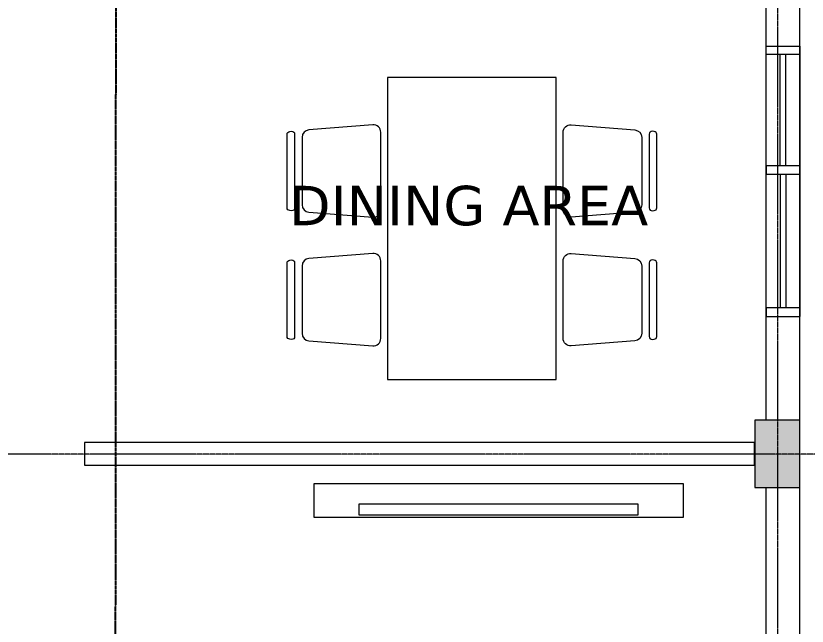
# Model space of a CAD drawing. Header units: millimetres. Extents: x 1634676 to 2568129, y -408635 to -190573.
# Drawn here: x 2382179 to 2385692, y -303057 to -300348 of the extents above; entities that cross this region are included whole.
import ezdxf
from ezdxf.enums import TextEntityAlignment as Align

# ---------------------------------------------------------------- set-up
doc = ezdxf.new("R2010")
doc.units = ezdxf.units.MM
doc.header["$MEASUREMENT"] = 0
doc.linetypes.add('PHANTOM', pattern=[2.5, 1.25, -0.25, 0.25, -0.25, 0.25, -0.25])
doc.linetypes.add('PHANTOM2', pattern=[1.25, 0.625, -0.125, 0.125, -0.125, 0.125, -0.125])
for name, color, linetype, lineweight in [('.1', 1, 'Continuous', 9), ('.15', 7, 'Continuous', 15), ('.2', 2, 'Continuous', 20), ('ST-ANNOT_A', 74, 'Continuous', 20), ('ST-DIM_E', 250, 'Continuous', 13), ('ST-GRID_E', 250, 'PHANTOM', 15), ('ST-HATCH_E', 250, 'Continuous', 9)]:
    doc.layers.add(name, color=color, linetype=linetype, lineweight=lineweight)
doc.layers.add('3', color=3, linetype='Continuous')
doc.styles.add('ST_TEXT', font='romans.shx', dxfattribs={"width": 0.75})
doc.styles.add('VERDANA', font='verdana.ttf')

# ---------------------------------------------------------------- blocks, each defined once
blk = doc.blocks.new('chair 2')
at = {"layer": '.1'}
for points in [[(1.97, 4.6), (-1.97, 4.6, -0.437793), (-2.119, 4.762), (-2.111, 4.862, -0.391021), (-1.962, 5), (1.962, 5, -0.391021), (2.111, 4.862), (2.119, 4.762, -0.437793)], [(-2.465, 0.432, 0.437793), (-2.067, 0), (2.067, 0, 0.437793), (2.465, 0.432), (2.193, 3.832, 0.391021), (1.795, 4.2), (-1.795, 4.2, 0.391021), (-2.193, 3.832)]]:
    blk.add_lwpolyline(points, format="xyb", close=True, dxfattribs=at)
blk = doc.blocks.new('DFGDGDG')
blk.add_wipeout([(1492594.2, -120456), (1492594.2, -120256), (1492294.2, -120256), (1492294.2, -120456)]).dxf.layer = 'ST-HATCH_E'
at = {"layer": 'ST-HATCH_E'}
blk.add_hatch(color=256, dxfattribs=at).paths.add_polyline_path([(1492294.2, -120256), (1492594.2, -120256), (1492594.2, -120456), (1492294.2, -120456)])
at = {"layer": '.15', "color": 6}
blk.add_lwpolyline([(1492294.2, -120456), (1492294.2, -120256), (1492594.2, -120256), (1492594.2, -120456)], close=True, dxfattribs=at)
blk = doc.blocks.new('2459551433472')
at = {"layer": '.2', "rotation": 90}
blk.add_blockref('DFGDGDG', (-120160.9, -1497271), dxfattribs=at)
blk = doc.blocks.new('SDFDSFFFF')
at = {"layer": '3', "linetype": 'PHANTOM2', "ltscale": 10}
blk.add_line((2382625.6, -295157), (2382617, -308348.7), dxfattribs=at)
blk = doc.blocks.new('*U1396')
at = {"layer": 'ST-GRID_E', "ltscale": 5}
blk.add_line((0, 0), (0, -44719.3), dxfattribs=at)
at = {"layer": 'ST-ANNOT_A', "color": 7, "style": 'ST_TEXT', "width": 0.75}
blk.add_attdef('A', text='', height=800, dxfattribs=at).set_placement((0, 1300), align=Align.MIDDLE_CENTER)
blk = doc.blocks.new('*U1399')
at = {"layer": 'ST-GRID_E', "ltscale": 5}
blk.add_line((22581.4, 0), (-2787.4, 0), dxfattribs=at)
at = {"layer": 'ST-ANNOT_A', "color": 7, "style": 'ST_TEXT', "width": 0.75}
blk.add_attdef('A', text='', height=800, dxfattribs=at).set_placement((-4073.5, 0), align=Align.MIDDLE_CENTER)
blk = doc.blocks.new('asdsadsadddd')
at = {"layer": 'ST-DIM_E', "ltscale": 2, "xscale": 0.375, "yscale": 0.375, "zscale": 0.375}
for name, p in [('*U1396', (2385559.7, -293074.5)), ('*U1399', (2379194.4, -302293))]:
    blk.add_blockref(name, p, dxfattribs=at)

msp = doc.modelspace()

# ---------------------------------------------------------------- linework, layer by layer
at = {"layer": '.1'}
msp.add_lwpolyline([(2383829.2, -300620.9), (2383829.2, -301961.3), (2384578, -301961.3), (2384578, -300620.9)], close=True, dxfattribs=at)
at = {"layer": '.1', "lineweight": 13}
for points in [[(2385141.4, -302574.8), (2383502.6, -302574.8), (2383502.6, -302424.1), (2385141.4, -302424.1)], [(2384940.5, -302514), (2384940.5, -302564.2), (2383703.5, -302564.2), (2383703.5, -302514)]]:
    msp.add_lwpolyline(points, close=True, dxfattribs=at)
at = {"layer": '.2', "color": 1, "linetype": 'Continuous', "ltscale": 3}
for p, q in [((2385659.7, -305743.2), (2385659.7, -295465.2)), ((2385509.7, -305593.2), (2385509.7, -295615.3))]:
    msp.add_line(p, q, dxfattribs=at)
msp.add_lwpolyline([(2385458, -302242), (2382483.5, -302242), (2382483.5, -302342), (2385458, -302342)], close=True, dxfattribs=at)

# ---------------------------------------------------------------- block references
at = {"layer": '.2', "yscale": 83.19329583605136, "zscale": 83.19329583605136}
for p, xscale, rotation in [((2383799, -301036.7), 83.19329583605136, 90.00000000000001), ((2384608.2, -301036.7), -83.19329583605136, 270), ((2383799, -301607.7), 83.19329583605136, 90.00000000000001), ((2384608.2, -301607.7), -83.19329583605136, 270)]:
    msp.add_blockref('chair 2', p, dxfattribs=dict(at, xscale=xscale, rotation=rotation))

# ---------------------------------------------------------------- texts
at = {"layer": '.2', "ltscale": 1000, "insert": (2384986, -301191.5), "char_height": 175, "width": 1602.213, "attachment_point": 6, "style": 'VERDANA'}
msp.add_mtext('DINING AREA', dxfattribs=at)

# ---------------------------------------------------------------- next in the draw order: block references
at = {"layer": '.2', "color": 1, "linetype": 'Continuous', "ltscale": 3, "xscale": -1}
msp.add_blockref('2459551433472', (2385754.8, -297465.2), dxfattribs=at)

# ---------------------------------------------------------------- next in the draw order: wipeouts: each hides what was drawn before it
at = {"color": 1}
msp.add_wipeout([(2385509.7, -300481.8), (2385509.7, -301681.8), (2385659.7, -301681.8), (2385659.7, -300481.8)], dxfattribs=at).dxf.layer = '.15'

# ---------------------------------------------------------------- next in the draw order: linework, layer by layer
at = {"layer": '.15', "color": 2}
for p, q in [((2385571.6, -301013), (2385571.6, -300519.3)), ((2385596.7, -301013), (2385596.7, -300519.3)), ((2385571.6, -301050.5), (2385571.6, -301644.3)), ((2385596.7, -301050.5), (2385596.7, -301644.3))]:
    msp.add_line(p, q, dxfattribs=at)
at = {"layer": '.15', "color": 1}
for points in [[(2385659.7, -300481.8), (2385659.7, -300519.3), (2385509.7, -300519.3), (2385509.7, -300481.8), (2385640.9, -300481.8)], [(2385509.7, -300481.8), (2385659.7, -300481.8)], [(2385509.7, -301681.8), (2385509.7, -300481.8)], [(2385659.7, -300481.8), (2385659.7, -301681.8)], [(2385659.7, -301050.5), (2385659.7, -301013), (2385509.7, -301013), (2385509.7, -301050.5), (2385659.7, -301050.5)], [(2385659.7, -301681.8), (2385659.7, -301644.3), (2385509.7, -301644.3), (2385509.7, -301681.8), (2385640.9, -301681.8)], [(2385509.7, -301681.8), (2385659.7, -301681.8)]]:
    msp.add_lwpolyline(points, dxfattribs=at)
at = {"layer": '.2', "color": 1, "linetype": 'Continuous', "ltscale": 3}
msp.add_lwpolyline([(2380524.1, -307592.9), (2385659.7, -307592.9), (2385659.7, -305743.2), (2385659.7, -305743.2), (2385659.7, -295465.2), (2380524.1, -295465.2), (2380524.1, -307592.9)], dxfattribs=at)

# ---------------------------------------------------------------- next in the draw order: block references
at = {"layer": '.2', "color": 1, "linetype": 'Continuous'}
for name in ['asdsadsadddd', 'SDFDSFFFF']:
    msp.add_blockref(name, (0, 0), dxfattribs=at)

doc.saveas('drawing.dxf')
